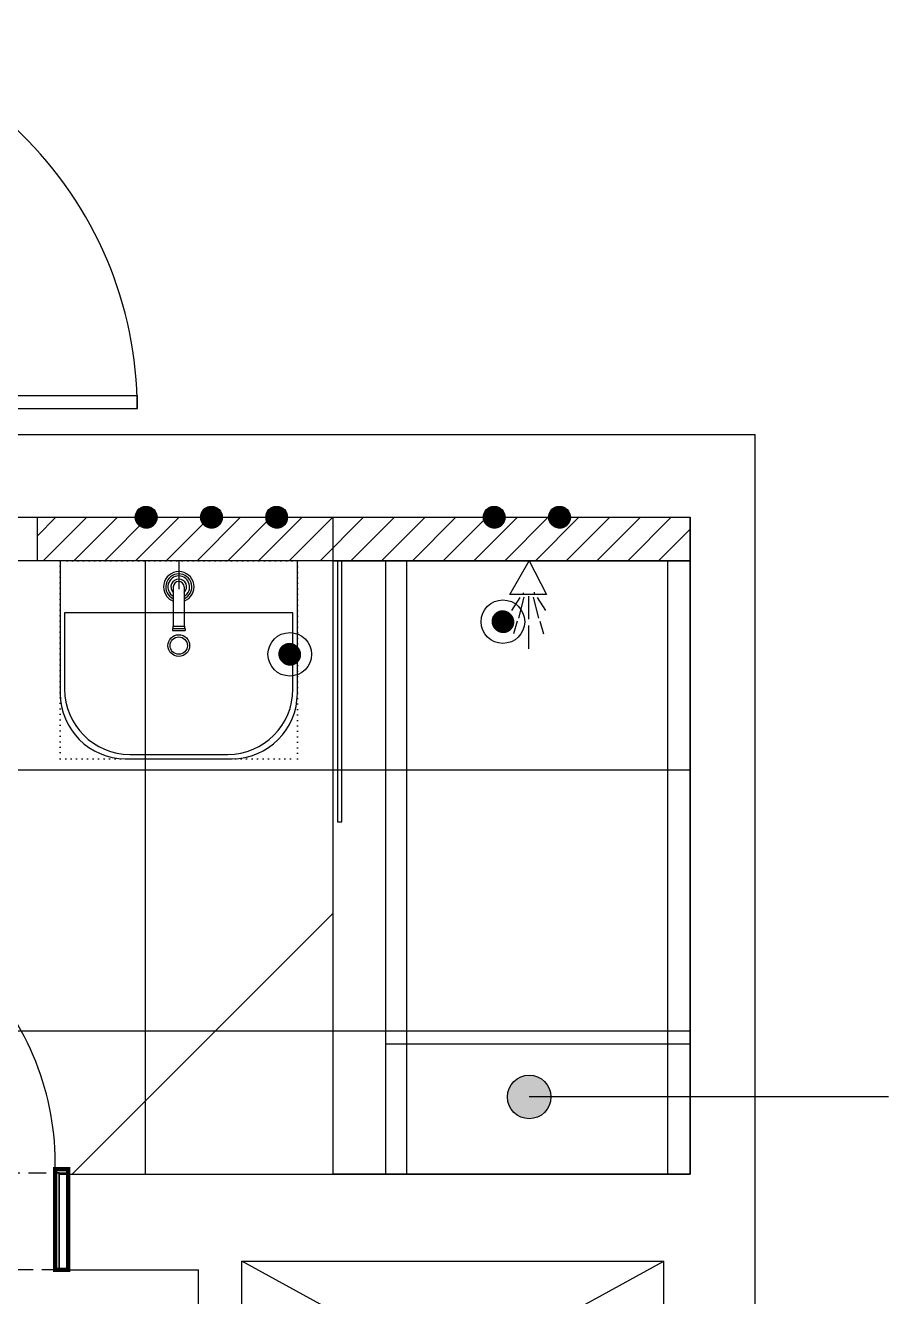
# Model space of a CAD drawing. Header units: inches. Extents: x 4374 to 164780, y 597 to 50243.
# Drawn here: x 17974 to 19958, y 12019 to 14941 of the extents above; entities that cross this region are included whole.
import ezdxf

# ---------------------------------------------------------------- set-up
doc = ezdxf.new("R2010")
doc.units = ezdxf.units.IN
doc.header["$LTSCALE"] = 50
doc.header["$MEASUREMENT"] = 0
doc.linetypes.add('DH-HID2', pattern=[1.2, 0.8, -0.4])
doc.linetypes.add('DOT', pattern=[0.25, 0, -0.25])
for name, color, linetype in [('03-TEXT', 3, 'Continuous'), ('03-WAL NEW', 3, 'Continuous'), ('06-FUR', 6, 'Continuous'), ('3.기호.계단선', 30, 'Continuous'), ('_LIBR', 4, 'Continuous'), ('BATH', 4, 'Continuous'), ('CO-BATH', 6, 'Continuous'), ('CO-DOOR', 8, 'Continuous'), ('도면층2', 2, 'Continuous'), ('도면층4', 4, 'Continuous'), ('도면층5', 5, 'Continuous'), ('도면층8', 8, 'Continuous'), ('욕실설비', 3, 'Continuous')]:
    doc.layers.add(name, color=color, linetype=linetype)

# ---------------------------------------------------------------- blocks, each defined once
blk = doc.blocks.new('GSTERT')
h = blk.add_hatch()
h.set_pattern_fill('ANSI31', color=8)
h.set_pattern_definition([(45, (-5409.0859, -24035.54319), (-0.08838834765, 0.08838834765), [])])
edge = h.paths.add_edge_path()
edge.add_arc((-36948.5, -15873.3), 25, 0, 360)
h = blk.add_hatch()
h.set_pattern_fill('ANSI31', color=8)
h.set_pattern_definition([(45, (-5259.0859, -24035.54319), (-0.08838834765, 0.08838834765), [])])
edge = h.paths.add_edge_path()
edge.add_arc((-36798.5, -15873.3), 25, 0, 360)
h = blk.add_hatch()
h.set_pattern_fill('ANSI31', color=8)
h.set_pattern_definition([(45, (-4759.0859, -24035.54319), (-0.08838834765, 0.08838834765), [])])
edge = h.paths.add_edge_path()
edge.add_arc((-36298.5, -15873.3), 25, 0, 360)
h = blk.add_hatch()
h.set_pattern_fill('ANSI31', color=8)
h.set_pattern_definition([(45, (-4609.0859, -24035.54319), (-0.08838834765, 0.08838834765), [])])
edge = h.paths.add_edge_path()
edge.add_arc((-36148.5, -15873.3), 25, 0, 360)
h = blk.add_hatch()
h.set_pattern_fill('ANSI31', color=8)
h.set_pattern_definition([(45, (-4739.0859, -24275.54319), (-0.08838834765, 0.08838834765), [])])
edge = h.paths.add_edge_path()
edge.add_arc((-36278.5, -16113.3), 25, 0, 360)
h = blk.add_hatch()
h.set_pattern_fill('ANSI31', color=8)
h.set_pattern_definition([(45, (-5229.0859, -24350.54319), (-0.08838834765, 0.08838834765), [])])
edge = h.paths.add_edge_path()
edge.add_arc((-36768.5, -16188.3), 25, 0, 360)
at = {"color": 8, "linetype": 'Continuous'}
for p, q in [((-37123.5, -15872.9), (-37098.9, -15848.3)), ((-37123.5, -15873.1), (-37098.7, -15848.3)), ((-37123.5, -15873.2), (-37098.6, -15848.3)), ((-37123.5, -15873.4), (-37098.4, -15848.3)), ((-37123.5, -15873.6), (-37098.2, -15848.3)), ((-37123.5, -15873.8), (-37098, -15848.3)), ((-37123.5, -15872.7), (-37099.1, -15848.4)), ((-37123.5, -15873.9), (-37097.9, -15848.4)), ((-37123.4, -15871.2), (-37100.6, -15848.4)), ((-37123.4, -15871.4), (-37100.4, -15848.4)), ((-37123.4, -15871.6), (-37100.2, -15848.4)), ((-37123.4, -15871.8), (-37100, -15848.4)), ((-37123.4, -15872), (-37099.8, -15848.4)), ((-37123.4, -15872.2), (-37099.6, -15848.4)), ((-37123.4, -15872.3), (-37099.5, -15848.4)), ((-37123.4, -15872.5), (-37099.3, -15848.4)), ((-37123.4, -15874.1), (-37097.7, -15848.4)), ((-37123.4, -15874.3), (-37097.5, -15848.4)), ((-37123.4, -15874.5), (-37097.3, -15848.4)), ((-37123.4, -15874.6), (-37097.2, -15848.4)), ((-37123.4, -15874.8), (-37097, -15848.4)), ((-37123.4, -15875), (-37096.8, -15848.4)), ((-37123.4, -15875.1), (-37096.7, -15848.4)), ((-37123.4, -15875.3), (-37096.5, -15848.4)), ((-37123.4, -15875.5), (-37096.4, -15848.4)), ((-37123.4, -15875.6), (-37096.2, -15848.4)), ((-37123.4, -15871), (-37100.8, -15848.5)), ((-37123.3, -15870.2), (-37101.6, -15848.5)), ((-37123.3, -15870.4), (-37101.4, -15848.5)), ((-37123.3, -15870.6), (-37101.2, -15848.5)), ((-37123.3, -15870.8), (-37101, -15848.5)), ((-37123.3, -15875.8), (-37096, -15848.5)), ((-37123.3, -15875.9), (-37095.9, -15848.5)), ((-37123.3, -15876.1), (-37095.7, -15848.5)), ((-37123.3, -15876.3), (-37095.5, -15848.5)), ((-37123.3, -15876.4), (-37095.4, -15848.5)), ((-37123.3, -15876.6), (-37095.2, -15848.6)), ((-37123.2, -15869.6), (-37102.2, -15848.6)), ((-37123.2, -15869.8), (-37102, -15848.6)), ((-37123.2, -15870), (-37101.8, -15848.6)), ((-37123.2, -15876.7), (-37095.1, -15848.6)), ((-37123.2, -15876.9), (-37094.9, -15848.6)), ((-37123.2, -15877), (-37094.8, -15848.6)), ((-37123.2, -15877.2), (-37094.6, -15848.6)), ((-37123.1, -15869), (-37102.8, -15848.7)), ((-37123.1, -15869.2), (-37102.6, -15848.7)), ((-37123.1, -15869.4), (-37102.4, -15848.7)), ((-37123.1, -15877.3), (-37094.5, -15848.7)), ((-37123.1, -15877.5), (-37094.3, -15848.7)), ((-37123.1, -15877.6), (-37094.2, -15848.7)), ((-37123.1, -15877.8), (-37094, -15848.7)), ((-37123, -15868.5), (-37103.3, -15848.8)), ((-37123, -15868.8), (-37103.1, -15848.8)), ((-37123, -15877.9), (-37093.9, -15848.8)), ((-37123, -15878.1), (-37093.7, -15848.8)), ((-37123, -15878.2), (-37093.6, -15848.8)), ((-37123, -15868.3), (-37103.5, -15848.9)), ((-37122.9, -15868.1), (-37103.7, -15848.9)), ((-37122.9, -15878.4), (-37093.4, -15848.9)), ((-37122.9, -15878.5), (-37093.3, -15848.9)), ((-37122.9, -15878.7), (-37093.1, -15848.9)), ((-37122.9, -15867.9), (-37103.9, -15849)), ((-37122.9, -15878.8), (-37093, -15849)), ((-37122.8, -15867.6), (-37104.2, -15849)), ((-37122.8, -15879), (-37092.8, -15849)), ((-37122.8, -15879.1), (-37092.7, -15849)), ((-37122.8, -15879.3), (-37092.6, -15849.1)), ((-37122.7, -15867.2), (-37104.6, -15849.1)), ((-37122.7, -15867.4), (-37104.4, -15849.1)), ((-37122.7, -15879.4), (-37092.4, -15849.1)), ((-37122.7, -15879.5), (-37092.3, -15849.1)), ((-37122.6, -15866.7), (-37105.1, -15849.2)), ((-37122.6, -15866.9), (-37104.9, -15849.2)), ((-37122.6, -15879.7), (-37092.1, -15849.2)), ((-37122.6, -15879.8), (-37092, -15849.2)), ((-37122.6, -15880), (-37091.8, -15849.2)), ((-37122.5, -15866.4), (-37105.4, -15849.3)), ((-37122.5, -15880.1), (-37091.7, -15849.3)), ((-37122.5, -15880.2), (-37091.6, -15849.3)), ((-37122.5, -15880.4), (-37091.4, -15849.4)), ((-37122.4, -15866.2), (-37105.6, -15849.4)), ((-37122.4, -15880.5), (-37091.3, -15849.4)), ((-37122.4, -15880.6), (-37091.2, -15849.4)), ((-37122.3, -15865.9), (-37105.9, -15849.5)), ((-37122.3, -15880.8), (-37091, -15849.5)), ((-37122.3, -15880.9), (-37090.9, -15849.5)), ((-37122.3, -15865.7), (-37106.1, -15849.6)), ((-37122.2, -15865.4), (-37106.4, -15849.6)), ((-37122.2, -15881), (-37090.8, -15849.6)), ((-37122.2, -15881.2), (-37090.6, -15849.6)), ((-37122.2, -15881.3), (-37090.5, -15849.6)), ((-37122.1, -15865.1), (-37106.7, -15849.7)), ((-37122.1, -15881.4), (-37090.4, -15849.7)), ((-37122.1, -15881.6), (-37090.2, -15849.7)), ((-37122, -15864.9), (-37106.9, -15849.8)), ((-37122, -15881.7), (-37090.1, -15849.8)), ((-37122, -15881.8), (-37090, -15849.8)), ((-37121.9, -15864.6), (-37107.2, -15849.9)), ((-37121.9, -15882), (-37089.8, -15849.9)), ((-37121.9, -15882.1), (-37089.7, -15849.9)), ((-37121.8, -15864.3), (-37107.5, -15850)), ((-37121.8, -15882.2), (-37089.6, -15850)), ((-37121.8, -15882.4), (-37089.5, -15850)), ((-37121.7, -15882.5), (-37089.3, -15850.1)), ((-37121.7, -15882.6), (-37089.2, -15850.1)), ((-37121.7, -15864), (-37107.8, -15850.2)), ((-37121.6, -15882.7), (-37089.1, -15850.2)), ((-37121.6, -15882.9), (-37089, -15850.2)), ((-37121.5, -15863.7), (-37108.1, -15850.3)), ((-37121.5, -15883), (-37088.8, -15850.3)), ((-37121.5, -15883.1), (-37088.7, -15850.3)), ((-37121.4, -15863.4), (-37108.4, -15850.4)), ((-37121.4, -15883.2), (-37088.6, -15850.4)), ((-37121.4, -15883.4), (-37088.5, -15850.4)), ((-37121.3, -15863.1), (-37108.7, -15850.5)), ((-37121.3, -15883.5), (-37088.3, -15850.5)), ((-37121.3, -15883.6), (-37088.2, -15850.5)), ((-37121.2, -15883.7), (-37088.1, -15850.6)), ((-37121.2, -15883.8), (-37088, -15850.7)), ((-37121.1, -15862.8), (-37109, -15850.7)), ((-37121.1, -15884), (-37087.8, -15850.7)), ((-37121, -15884.1), (-37087.7, -15850.8)), ((-37121, -15884.2), (-37087.6, -15850.8)), ((-37121, -15862.4), (-37109.4, -15850.9)), ((-37120.9, -15884.3), (-37087.5, -15850.9)), ((-37120.9, -15884.4), (-37087.4, -15850.9)), ((-37120.8, -15862.1), (-37109.7, -15851)), ((-37120.8, -15884.6), (-37087.3, -15851)), ((-37120.7, -15884.7), (-37087.1, -15851.1)), ((-37120.7, -15884.8), (-37087, -15851.1)), ((-37120.6, -15861.7), (-37110.1, -15851.2)), ((-37120.6, -15884.9), (-37086.9, -15851.2)), ((-37120.6, -15885), (-37086.8, -15851.2)), ((-37120.5, -15885.1), (-37086.7, -15851.3)), ((-37120.4, -15861.3), (-37110.5, -15851.4)), ((-37120.4, -15885.3), (-37086.6, -15851.4)), ((-37120.4, -15885.4), (-37086.4, -15851.4)), ((-37120.3, -15885.5), (-37086.3, -15851.5)), ((-37120.3, -15885.6), (-37086.2, -15851.6)), ((-37120.2, -15860.9), (-37110.9, -15851.6)), ((-37120.2, -15885.7), (-37086.1, -15851.6)), ((-37120.1, -15885.8), (-37086, -15851.7)), ((-37120.1, -15885.9), (-37085.9, -15851.7)), ((-37120, -15886), (-37085.8, -15851.8)), ((-37119.9, -15860.5), (-37111.3, -15851.9)), ((-37119.9, -15886.2), (-37085.7, -15851.9)), ((-37119.9, -15886.3), (-37085.5, -15851.9)), ((-37119.8, -15886.4), (-37085.4, -15852)), ((-37119.7, -15886.5), (-37085.3, -15852.1)), ((-37119.7, -15886.6), (-37085.2, -15852.1)), ((-37119.6, -15860), (-37111.8, -15852.2)), ((-37119.6, -15886.7), (-37085.1, -15852.2)), ((-37119.5, -15886.8), (-37085, -15852.3)), ((-37119.5, -15886.9), (-37084.9, -15852.4)), ((-37119.4, -15887), (-37084.8, -15852.4)), ((-37119.3, -15859.5), (-37112.3, -15852.5)), ((-37119.3, -15887.1), (-37084.7, -15852.5)), ((-37119.2, -15887.2), (-37084.6, -15852.6)), ((-37119.2, -15887.3), (-37084.5, -15852.6)), ((-37119.1, -15887.4), (-37084.4, -15852.7)), ((-37119, -15887.6), (-37084.3, -15852.8)), ((-37119, -15887.7), (-37084.1, -15852.8)), ((-37118.9, -15859), (-37112.8, -15852.9)), ((-37118.9, -15887.8), (-37084, -15852.9)), ((-37118.8, -15887.9), (-37083.9, -15853)), ((-37118.7, -15888), (-37083.8, -15853.1)), ((-37118.7, -15888.1), (-37083.7, -15853.1)), ((-37118.6, -15888.2), (-37083.6, -15853.2)), ((-37118.5, -15858.3), (-37113.5, -15853.3)), ((-37118.5, -15888.3), (-37083.5, -15853.3)), ((-37118.4, -15888.4), (-37083.4, -15853.4)), ((-37118.4, -15888.5), (-37083.3, -15853.4)), ((-37118.3, -15888.6), (-37083.2, -15853.5)), ((-37118.2, -15888.7), (-37083.1, -15853.6)), ((-37118.1, -15888.8), (-37083, -15853.7)), ((-37118.1, -15888.9), (-37082.9, -15853.8)), ((-37118, -15889), (-37082.8, -15853.8)), ((-37117.9, -15889.1), (-37082.7, -15853.9)), ((-37117.8, -15857.5), (-37114.3, -15854)), ((-37117.8, -15889.2), (-37082.6, -15854)), ((-37117.7, -15889.3), (-37082.5, -15854.1)), ((-37117.7, -15889.4), (-37082.4, -15854.1)), ((-37117.6, -15889.5), (-37082.3, -15854.2)), ((-37117.5, -15889.6), (-37082.3, -15854.3)), ((-37117.4, -15889.6), (-37082.2, -15854.4)), ((-37117.3, -15889.7), (-37082.1, -15854.5)), ((-37117.2, -15889.8), (-37082, -15854.6)), ((-37117.2, -15889.9), (-37081.9, -15854.6)), ((-37117.1, -15890), (-37081.8, -15854.7)), ((-37117, -15890.1), (-37081.7, -15854.8)), ((-37116.9, -15890.2), (-37081.6, -15854.9)), ((-37116.8, -15890.3), (-37081.5, -15855)), ((-37116.7, -15890.4), (-37081.4, -15855.1)), ((-37116.7, -15890.5), (-37081.3, -15855.1)), ((-37116.6, -15890.6), (-37081.2, -15855.2)), ((-37116.5, -15890.7), (-37081.1, -15855.3)), ((-37116.4, -15855.9), (-37115.9, -15855.4)), ((-37116.4, -15890.8), (-37081, -15855.4)), ((-37116.3, -15890.8), (-37081, -15855.5)), ((-37116.2, -15890.9), (-37080.9, -15855.6)), ((-37116.1, -15891), (-37080.8, -15855.7)), ((-37116, -15891.1), (-37080.7, -15855.8)), ((-37116, -15891.2), (-37080.6, -15855.8)), ((-37115.9, -15891.3), (-37080.5, -15855.9)), ((-37115.8, -15891.4), (-37080.4, -15856)), ((-37115.7, -15891.5), (-37080.3, -15856.1)), ((-37115.6, -15891.5), (-37080.3, -15856.2)), ((-37115.5, -15891.6), (-37080.2, -15856.3)), ((-37115.4, -15891.7), (-37080.1, -15856.4)), ((-37115.3, -15891.8), (-37080, -15856.5)), ((-37115.2, -15891.9), (-37079.9, -15856.6)), ((-37115.1, -15892), (-37079.8, -15856.7)), ((-37115, -15892.1), (-37079.8, -15856.8)), ((-37115, -15892.1), (-37079.7, -15856.9)), ((-37114.9, -15892.2), (-37079.6, -15856.9)), ((-37114.8, -15892.3), (-37079.5, -15857)), ((-37114.7, -15892.4), (-37079.4, -15857.1)), ((-37114.6, -15892.5), (-37079.3, -15857.2)), ((-37114.5, -15892.5), (-37079.3, -15857.3)), ((-37114.4, -15892.6), (-37079.2, -15857.4)), ((-37114.3, -15892.7), (-37079.1, -15857.5)), ((-37114.2, -15892.8), (-37079, -15857.6)), ((-37114.1, -15892.9), (-37078.9, -15857.7)), ((-37114, -15892.9), (-37078.9, -15857.8)), ((-37113.9, -15893), (-37078.8, -15857.9)), ((-37113.8, -15893.1), (-37078.7, -15858)), ((-37113.7, -15893.2), (-37078.6, -15858.1)), ((-37113.6, -15893.2), (-37078.6, -15858.2)), ((-37113.5, -15893.3), (-37078.5, -15858.3)), ((-37113.4, -15893.4), (-37078.4, -15858.4)), ((-37113.3, -15893.5), (-37078.3, -15858.5)), ((-37113.2, -15893.6), (-37078.3, -15858.6)), ((-37113.1, -15893.6), (-37078.2, -15858.7)), ((-37113, -15893.7), (-37078.1, -15858.8)), ((-37112.9, -15893.8), (-37078, -15858.9)), ((-37112.8, -15893.8), (-37078, -15859)), ((-37112.7, -15893.9), (-37077.9, -15859.1)), ((-37112.6, -15894), (-37077.8, -15859.2)), ((-37112.5, -15894.1), (-37077.7, -15859.3)), ((-37112.4, -15894.1), (-37077.7, -15859.5)), ((-37112.2, -15894.2), (-37077.6, -15859.6)), ((-37112.1, -15894.3), (-37077.5, -15859.7)), ((-37112, -15894.3), (-37077.5, -15859.8)), ((-37111.9, -15894.4), (-37077.4, -15859.9)), ((-37111.8, -15894.5), (-37077.3, -15860)), ((-37111.7, -15894.5), (-37077.3, -15860.1)), ((-37111.6, -15894.6), (-37077.2, -15860.2)), ((-37111.5, -15894.7), (-37077.1, -15860.3)), ((-37111.4, -15894.7), (-37077.1, -15860.4)), ((-37111.3, -15894.8), (-37077, -15860.5)), ((-37111.2, -15894.9), (-37076.9, -15860.6)), ((-37111, -15894.9), (-37076.9, -15860.8)), ((-37110.9, -15895), (-37076.8, -15860.9)), ((-37110.8, -15895.1), (-37076.7, -15861)), ((-37110.7, -15895.1), (-37076.7, -15861.1)), ((-37110.6, -15895.2), (-37076.6, -15861.2)), ((-37110.5, -15895.3), (-37076.5, -15861.3)), ((-37110.4, -15895.3), (-37076.5, -15861.4)), ((-37110.3, -15895.4), (-37076.4, -15861.6)), ((-37110.1, -15895.5), (-37076.4, -15861.7)), ((-37110, -15895.5), (-37076.3, -15861.8)), ((-37109.9, -15895.6), (-37076.2, -15861.9)), ((-37109.8, -15895.6), (-37076.2, -15862)), ((-37109.7, -15895.7), (-37076.1, -15862.1)), ((-37109.6, -15895.8), (-37076.1, -15862.3)), ((-37109.4, -15895.8), (-37076, -15862.4)), ((-37109.3, -15895.9), (-37075.9, -15862.5)), ((-37109.2, -15895.9), (-37075.9, -15862.6)), ((-37109.1, -15896), (-37075.8, -15862.7)), ((-37109, -15896), (-37075.8, -15862.9)), ((-37108.8, -15896.1), (-37075.7, -15863)), ((-37108.7, -15896.1), (-37075.7, -15863.1)), ((-37108.6, -15896.2), (-37075.6, -15863.2)), ((-37108.5, -15896.3), (-37075.6, -15863.3)), ((-37108.3, -15896.3), (-37075.5, -15863.5)), ((-37108.2, -15896.4), (-37075.4, -15863.6)), ((-37108.1, -15896.4), (-37075.4, -15863.7)), ((-37108, -15896.5), (-37075.3, -15863.8)), ((-37107.8, -15896.5), (-37075.3, -15864)), ((-37107.7, -15896.6), (-37075.2, -15864.1)), ((-36973.5, -15872.9), (-36948.9, -15848.3)), ((-36973.5, -15873.1), (-36948.7, -15848.3)), ((-36973.5, -15873.2), (-36948.6, -15848.3)), ((-36973.5, -15873.4), (-36948.4, -15848.3)), ((-36973.5, -15873.6), (-36948.2, -15848.3)), ((-36973.5, -15873.8), (-36948, -15848.3)), ((-36973.5, -15872.7), (-36949.1, -15848.4)), ((-36973.5, -15873.9), (-36947.9, -15848.4)), ((-36973.4, -15871.2), (-36950.6, -15848.4)), ((-36973.4, -15871.4), (-36950.4, -15848.4)), ((-36973.4, -15871.6), (-36950.2, -15848.4)), ((-36973.4, -15871.8), (-36950, -15848.4)), ((-36973.4, -15872), (-36949.8, -15848.4)), ((-36973.4, -15872.2), (-36949.6, -15848.4)), ((-36973.4, -15872.3), (-36949.5, -15848.4)), ((-36973.4, -15872.5), (-36949.3, -15848.4)), ((-36973.4, -15874.1), (-36947.7, -15848.4)), ((-36973.4, -15874.3), (-36947.5, -15848.4)), ((-36973.4, -15874.5), (-36947.3, -15848.4)), ((-36973.4, -15874.6), (-36947.2, -15848.4)), ((-36973.4, -15874.8), (-36947, -15848.4)), ((-36973.4, -15875), (-36946.8, -15848.4)), ((-36973.4, -15875.1), (-36946.7, -15848.4)), ((-36973.4, -15875.3), (-36946.5, -15848.4)), ((-36973.4, -15875.5), (-36946.4, -15848.4)), ((-36973.4, -15875.6), (-36946.2, -15848.4)), ((-36973.4, -15871), (-36950.8, -15848.5)), ((-36973.3, -15870.2), (-36951.6, -15848.5)), ((-36973.3, -15870.4), (-36951.4, -15848.5)), ((-36973.3, -15870.6), (-36951.2, -15848.5)), ((-36973.3, -15870.8), (-36951, -15848.5)), ((-36973.3, -15875.8), (-36946, -15848.5)), ((-36973.3, -15875.9), (-36945.9, -15848.5)), ((-36973.3, -15876.1), (-36945.7, -15848.5)), ((-36973.3, -15876.3), (-36945.5, -15848.5)), ((-36973.3, -15876.4), (-36945.4, -15848.5)), ((-36973.3, -15876.6), (-36945.2, -15848.6)), ((-36973.2, -15869.6), (-36952.2, -15848.6)), ((-36973.2, -15869.8), (-36952, -15848.6)), ((-36973.2, -15870), (-36951.8, -15848.6)), ((-36973.2, -15876.7), (-36945.1, -15848.6)), ((-36973.2, -15876.9), (-36944.9, -15848.6)), ((-36973.2, -15877), (-36944.8, -15848.6)), ((-36973.2, -15877.2), (-36944.6, -15848.6)), ((-36973.1, -15869), (-36952.8, -15848.7)), ((-36973.1, -15869.2), (-36952.6, -15848.7)), ((-36973.1, -15869.4), (-36952.4, -15848.7)), ((-36973.1, -15877.3), (-36944.5, -15848.7)), ((-36973.1, -15877.5), (-36944.3, -15848.7)), ((-36973.1, -15877.6), (-36944.2, -15848.7)), ((-36973.1, -15877.8), (-36944, -15848.7)), ((-36973, -15868.5), (-36953.3, -15848.8)), ((-36973, -15868.8), (-36953.1, -15848.8)), ((-36973, -15877.9), (-36943.9, -15848.8)), ((-36973, -15878.1), (-36943.7, -15848.8)), ((-36973, -15878.2), (-36943.6, -15848.8)), ((-36973, -15868.3), (-36953.5, -15848.9)), ((-36972.9, -15868.1), (-36953.7, -15848.9)), ((-36972.9, -15878.4), (-36943.4, -15848.9)), ((-36972.9, -15878.5), (-36943.3, -15848.9)), ((-36972.9, -15878.7), (-36943.1, -15848.9)), ((-36972.9, -15867.9), (-36953.9, -15849)), ((-36972.9, -15878.8), (-36943, -15849)), ((-36972.8, -15867.6), (-36954.2, -15849)), ((-36972.8, -15879), (-36942.8, -15849)), ((-36972.8, -15879.1), (-36942.7, -15849)), ((-36972.8, -15879.3), (-36942.6, -15849.1)), ((-36972.7, -15867.2), (-36954.6, -15849.1)), ((-36972.7, -15867.4), (-36954.4, -15849.1)), ((-36972.7, -15879.4), (-36942.4, -15849.1)), ((-36972.7, -15879.5), (-36942.3, -15849.1)), ((-36972.6, -15866.7), (-36955.1, -15849.2)), ((-36972.6, -15866.9), (-36954.9, -15849.2)), ((-36972.6, -15879.7), (-36942.1, -15849.2)), ((-36972.6, -15879.8), (-36942, -15849.2)), ((-36972.6, -15880), (-36941.8, -15849.2)), ((-36972.5, -15866.4), (-36955.4, -15849.3)), ((-36972.5, -15880.1), (-36941.7, -15849.3)), ((-36972.5, -15880.2), (-36941.6, -15849.3)), ((-36972.5, -15880.4), (-36941.4, -15849.4)), ((-36972.4, -15866.2), (-36955.6, -15849.4)), ((-36972.4, -15880.5), (-36941.3, -15849.4)), ((-36972.4, -15880.6), (-36941.2, -15849.4)), ((-36972.3, -15865.9), (-36955.9, -15849.5)), ((-36972.3, -15880.8), (-36941, -15849.5)), ((-36972.3, -15880.9), (-36940.9, -15849.5)), ((-36972.3, -15865.7), (-36956.1, -15849.6)), ((-36972.2, -15865.4), (-36956.4, -15849.6)), ((-36972.2, -15881), (-36940.8, -15849.6)), ((-36972.2, -15881.2), (-36940.6, -15849.6)), ((-36972.2, -15881.3), (-36940.5, -15849.6)), ((-36972.1, -15865.1), (-36956.7, -15849.7)), ((-36972.1, -15881.4), (-36940.4, -15849.7)), ((-36972.1, -15881.6), (-36940.2, -15849.7)), ((-36972, -15864.9), (-36956.9, -15849.8)), ((-36972, -15881.7), (-36940.1, -15849.8)), ((-36972, -15881.8), (-36940, -15849.8)), ((-36971.9, -15864.6), (-36957.2, -15849.9)), ((-36971.9, -15882), (-36939.8, -15849.9)), ((-36971.9, -15882.1), (-36939.7, -15849.9)), ((-36971.8, -15864.3), (-36957.5, -15850)), ((-36971.8, -15882.2), (-36939.6, -15850)), ((-36971.8, -15882.4), (-36939.5, -15850)), ((-36971.7, -15882.5), (-36939.3, -15850.1)), ((-36971.7, -15882.6), (-36939.2, -15850.1)), ((-36971.7, -15864), (-36957.8, -15850.2)), ((-36971.6, -15882.7), (-36939.1, -15850.2)), ((-36971.6, -15882.9), (-36939, -15850.2)), ((-36971.5, -15863.7), (-36958.1, -15850.3)), ((-36971.5, -15883), (-36938.8, -15850.3)), ((-36971.5, -15883.1), (-36938.7, -15850.3)), ((-36971.4, -15863.4), (-36958.4, -15850.4)), ((-36971.4, -15883.2), (-36938.6, -15850.4)), ((-36971.4, -15883.4), (-36938.5, -15850.4)), ((-36971.3, -15863.1), (-36958.7, -15850.5)), ((-36971.3, -15883.5), (-36938.3, -15850.5)), ((-36971.3, -15883.6), (-36938.2, -15850.5)), ((-36971.2, -15883.7), (-36938.1, -15850.6)), ((-36971.2, -15883.8), (-36938, -15850.7)), ((-36971.1, -15862.8), (-36959, -15850.7)), ((-36971.1, -15884), (-36937.8, -15850.7)), ((-36971, -15884.1), (-36937.7, -15850.8)), ((-36971, -15884.2), (-36937.6, -15850.8)), ((-36971, -15862.4), (-36959.4, -15850.9)), ((-36970.9, -15884.3), (-36937.5, -15850.9)), ((-36970.9, -15884.4), (-36937.4, -15850.9)), ((-36970.8, -15862.1), (-36959.7, -15851)), ((-36970.8, -15884.6), (-36937.3, -15851)), ((-36970.7, -15884.7), (-36937.1, -15851.1)), ((-36970.7, -15884.8), (-36937, -15851.1)), ((-36970.6, -15861.7), (-36960.1, -15851.2)), ((-36970.6, -15884.9), (-36936.9, -15851.2)), ((-36970.6, -15885), (-36936.8, -15851.2)), ((-36970.5, -15885.1), (-36936.7, -15851.3)), ((-36970.4, -15861.3), (-36960.5, -15851.4)), ((-36970.4, -15885.3), (-36936.6, -15851.4)), ((-36970.4, -15885.4), (-36936.4, -15851.4)), ((-36970.3, -15885.5), (-36936.3, -15851.5)), ((-36970.3, -15885.6), (-36936.2, -15851.6)), ((-36970.2, -15860.9), (-36960.9, -15851.6)), ((-36970.2, -15885.7), (-36936.1, -15851.6)), ((-36970.1, -15885.8), (-36936, -15851.7)), ((-36970.1, -15885.9), (-36935.9, -15851.7)), ((-36970, -15886), (-36935.8, -15851.8)), ((-36969.9, -15860.5), (-36961.3, -15851.9)), ((-36969.9, -15886.2), (-36935.7, -15851.9)), ((-36969.9, -15886.3), (-36935.5, -15851.9)), ((-36969.8, -15886.4), (-36935.4, -15852)), ((-36969.7, -15886.5), (-36935.3, -15852.1)), ((-36969.7, -15886.6), (-36935.2, -15852.1)), ((-36969.6, -15860), (-36961.8, -15852.2)), ((-36969.6, -15886.7), (-36935.1, -15852.2)), ((-36969.5, -15886.8), (-36935, -15852.3)), ((-36969.5, -15886.9), (-36934.9, -15852.4)), ((-36969.4, -15887), (-36934.8, -15852.4)), ((-36969.3, -15859.5), (-36962.3, -15852.5)), ((-36969.3, -15887.1), (-36934.7, -15852.5)), ((-36969.2, -15887.2), (-36934.6, -15852.6)), ((-36969.2, -15887.3), (-36934.5, -15852.6)), ((-36969.1, -15887.4), (-36934.4, -15852.7)), ((-36969, -15887.6), (-36934.3, -15852.8)), ((-36969, -15887.7), (-36934.1, -15852.8)), ((-36968.9, -15859), (-36962.8, -15852.9)), ((-36968.9, -15887.8), (-36934, -15852.9)), ((-36968.8, -15887.9), (-36933.9, -15853)), ((-36968.7, -15888), (-36933.8, -15853.1)), ((-36968.7, -15888.1), (-36933.7, -15853.1)), ((-36968.6, -15888.2), (-36933.6, -15853.2)), ((-36968.5, -15858.3), (-36963.5, -15853.3)), ((-36968.5, -15888.3), (-36933.5, -15853.3)), ((-36968.4, -15888.4), (-36933.4, -15853.4)), ((-36968.4, -15888.5), (-36933.3, -15853.4)), ((-36968.3, -15888.6), (-36933.2, -15853.5)), ((-36968.2, -15888.7), (-36933.1, -15853.6)), ((-36968.1, -15888.8), (-36933, -15853.7)), ((-36968.1, -15888.9), (-36932.9, -15853.8)), ((-36968, -15889), (-36932.8, -15853.8)), ((-36967.9, -15889.1), (-36932.7, -15853.9)), ((-36967.8, -15857.5), (-36964.3, -15854)), ((-36967.8, -15889.2), (-36932.6, -15854)), ((-36967.7, -15889.3), (-36932.5, -15854.1)), ((-36967.7, -15889.4), (-36932.4, -15854.1)), ((-36967.6, -15889.5), (-36932.3, -15854.2)), ((-36967.5, -15889.6), (-36932.3, -15854.3)), ((-36967.4, -15889.6), (-36932.2, -15854.4)), ((-36967.3, -15889.7), (-36932.1, -15854.5)), ((-36967.2, -15889.8), (-36932, -15854.6)), ((-36967.2, -15889.9), (-36931.9, -15854.6)), ((-36967.1, -15890), (-36931.8, -15854.7)), ((-36967, -15890.1), (-36931.7, -15854.8)), ((-36966.9, -15890.2), (-36931.6, -15854.9)), ((-36966.8, -15890.3), (-36931.5, -15855)), ((-36966.7, -15890.4), (-36931.4, -15855.1)), ((-36966.7, -15890.5), (-36931.3, -15855.1)), ((-36966.6, -15890.6), (-36931.2, -15855.2)), ((-36966.5, -15890.7), (-36931.1, -15855.3)), ((-36966.4, -15855.9), (-36965.9, -15855.4)), ((-36966.4, -15890.8), (-36931, -15855.4)), ((-36966.3, -15890.8), (-36931, -15855.5)), ((-36966.2, -15890.9), (-36930.9, -15855.6)), ((-36966.1, -15891), (-36930.8, -15855.7)), ((-36966, -15891.1), (-36930.7, -15855.8)), ((-36966, -15891.2), (-36930.6, -15855.8)), ((-36965.9, -15891.3), (-36930.5, -15855.9)), ((-36965.8, -15891.4), (-36930.4, -15856)), ((-36965.7, -15891.5), (-36930.3, -15856.1)), ((-36965.6, -15891.5), (-36930.3, -15856.2)), ((-36965.5, -15891.6), (-36930.2, -15856.3)), ((-36965.4, -15891.7), (-36930.1, -15856.4)), ((-36965.3, -15891.8), (-36930, -15856.5)), ((-36965.2, -15891.9), (-36929.9, -15856.6)), ((-36965.1, -15892), (-36929.8, -15856.7)), ((-36965, -15892.1), (-36929.8, -15856.8)), ((-36965, -15892.1), (-36929.7, -15856.9)), ((-36964.9, -15892.2), (-36929.6, -15856.9)), ((-36964.8, -15892.3), (-36929.5, -15857)), ((-36964.7, -15892.4), (-36929.4, -15857.1)), ((-36964.6, -15892.5), (-36929.3, -15857.2)), ((-36964.5, -15892.5), (-36929.3, -15857.3)), ((-36964.4, -15892.6), (-36929.2, -15857.4)), ((-36964.3, -15892.7), (-36929.1, -15857.5)), ((-36964.2, -15892.8), (-36929, -15857.6)), ((-36964.1, -15892.9), (-36928.9, -15857.7)), ((-36964, -15892.9), (-36928.9, -15857.8)), ((-36963.9, -15893), (-36928.8, -15857.9)), ((-36963.8, -15893.1), (-36928.7, -15858)), ((-36963.7, -15893.2), (-36928.6, -15858.1)), ((-36963.6, -15893.2), (-36928.6, -15858.2)), ((-36963.5, -15893.3), (-36928.5, -15858.3)), ((-36963.4, -15893.4), (-36928.4, -15858.4)), ((-36963.3, -15893.5), (-36928.3, -15858.5)), ((-36963.2, -15893.6), (-36928.3, -15858.6)), ((-36963.1, -15893.6), (-36928.2, -15858.7)), ((-36963, -15893.7), (-36928.1, -15858.8)), ((-36962.9, -15893.8), (-36928, -15858.9)), ((-36962.8, -15893.8), (-36928, -15859)), ((-36962.7, -15893.9), (-36927.9, -15859.1)), ((-36962.6, -15894), (-36927.8, -15859.2)), ((-36962.5, -15894.1), (-36927.7, -15859.3)), ((-36962.4, -15894.1), (-36927.7, -15859.5)), ((-36962.2, -15894.2), (-36927.6, -15859.6)), ((-36962.1, -15894.3), (-36927.5, -15859.7)), ((-36962, -15894.3), (-36927.5, -15859.8)), ((-36961.9, -15894.4), (-36927.4, -15859.9)), ((-36961.8, -15894.5), (-36927.3, -15860)), ((-36961.7, -15894.5), (-36927.3, -15860.1)), ((-36961.6, -15894.6), (-36927.2, -15860.2)), ((-36961.5, -15894.7), (-36927.1, -15860.3)), ((-36961.4, -15894.7), (-36927.1, -15860.4)), ((-36961.3, -15894.8), (-36927, -15860.5)), ((-36961.2, -15894.9), (-36926.9, -15860.6)), ((-36961, -15894.9), (-36926.9, -15860.8)), ((-36960.9, -15895), (-36926.8, -15860.9)), ((-36960.8, -15895.1), (-36926.7, -15861)), ((-36960.7, -15895.1), (-36926.7, -15861.1)), ((-36960.6, -15895.2), (-36926.6, -15861.2)), ((-36960.5, -15895.3), (-36926.5, -15861.3)), ((-36960.4, -15895.3), (-36926.5, -15861.4)), ((-36960.3, -15895.4), (-36926.4, -15861.6)), ((-36960.1, -15895.5), (-36926.4, -15861.7)), ((-36960, -15895.5), (-36926.3, -15861.8)), ((-36959.9, -15895.6), (-36926.2, -15861.9)), ((-36959.8, -15895.6), (-36926.2, -15862)), ((-36959.7, -15895.7), (-36926.1, -15862.1)), ((-36959.6, -15895.8), (-36926.1, -15862.3)), ((-36959.4, -15895.8), (-36926, -15862.4)), ((-36959.3, -15895.9), (-36925.9, -15862.5)), ((-36959.2, -15895.9), (-36925.9, -15862.6)), ((-36959.1, -15896), (-36925.8, -15862.7)), ((-36959, -15896), (-36925.8, -15862.9)), ((-36958.8, -15896.1), (-36925.7, -15863)), ((-36958.7, -15896.1), (-36925.7, -15863.1)), ((-36958.6, -15896.2), (-36925.6, -15863.2)), ((-36958.5, -15896.3), (-36925.6, -15863.3)), ((-36958.3, -15896.3), (-36925.5, -15863.5)), ((-36958.2, -15896.4), (-36925.4, -15863.6)), ((-36958.1, -15896.4), (-36925.4, -15863.7)), ((-36958, -15896.5), (-36925.3, -15863.8)), ((-36957.8, -15896.5), (-36925.3, -15864)), ((-36957.7, -15896.6), (-36925.2, -15864.1)), ((-37107.6, -15896.6), (-37075.2, -15864.2)), ((-37107.5, -15896.7), (-37075.1, -15864.3)), ((-37107.3, -15896.7), (-37075.1, -15864.5)), ((-37107.2, -15896.8), (-37075, -15864.6)), ((-37107.1, -15896.8), (-37075, -15864.7)), ((-37106.9, -15896.9), (-37074.9, -15864.9)), ((-37106.8, -15896.9), (-37074.9, -15865)), ((-37106.7, -15897), (-37074.9, -15865.1)), ((-37106.6, -15897), (-37074.8, -15865.3)), ((-37106.4, -15897), (-37074.8, -15865.4)), ((-37106.3, -15897.1), (-37074.7, -15865.5)), ((-37106.2, -15897.1), (-37074.7, -15865.6)), ((-37106, -15897.2), (-37074.6, -15865.8)), ((-37105.9, -15897.2), (-37074.6, -15865.9)), ((-37105.8, -15897.3), (-37074.5, -15866.1)), ((-37105.6, -15897.3), (-37074.5, -15866.2)), ((-37105.5, -15897.3), (-37074.5, -15866.3)), ((-37105.3, -15897.4), (-37074.4, -15866.5)), ((-37105.2, -15897.4), (-37074.4, -15866.6)), ((-37105.1, -15897.5), (-37074.4, -15866.7)), ((-37104.9, -15897.5), (-37074.3, -15866.9)), ((-37104.8, -15897.5), (-37074.3, -15867)), ((-37104.6, -15897.6), (-37074.2, -15867.2)), ((-37104.5, -15897.6), (-37074.2, -15867.3)), ((-37104.4, -15897.6), (-37074.2, -15867.4)), ((-37104.2, -15897.7), (-37074.1, -15867.6)), ((-37104.1, -15897.7), (-37074.1, -15867.7)), ((-37103.9, -15897.7), (-37074.1, -15867.9)), ((-37103.8, -15897.8), (-37074, -15868)), ((-37103.6, -15897.8), (-37074, -15868.2)), ((-37103.5, -15897.8), (-37074, -15868.3)), ((-37103.4, -15897.9), (-37073.9, -15868.5)), ((-37103.2, -15897.9), (-37073.9, -15868.6)), ((-37103.1, -15897.9), (-37073.9, -15868.7)), ((-37102.9, -15897.9), (-37073.9, -15868.9)), ((-37102.8, -15898), (-37073.8, -15869)), ((-37102.6, -15898), (-37073.8, -15869.2)), ((-37102.5, -15898), (-37073.8, -15869.4)), ((-37102.3, -15898), (-37073.8, -15869.5)), ((-37102.1, -15898.1), (-37073.7, -15869.7)), ((-37102, -15898.1), (-37073.7, -15869.8)), ((-37101.8, -15898.1), (-37073.7, -15870)), ((-37101.7, -15898.1), (-37073.7, -15870.1)), ((-37101.5, -15898.2), (-37073.7, -15870.3)), ((-37101.4, -15898.2), (-37073.6, -15870.4)), ((-37101.2, -15898.2), (-37073.6, -15870.6)), ((-37101.1, -15898.2), (-37073.6, -15870.8)), ((-37100.9, -15898.2), (-37073.6, -15870.9)), ((-37100.7, -15898.2), (-37073.6, -15871.1)), ((-37100.6, -15898.3), (-37073.6, -15871.2)), ((-37100.4, -15898.3), (-37073.5, -15871.4)), ((-37100.2, -15898.3), (-37073.5, -15871.6)), ((-37100.1, -15898.3), (-37073.5, -15871.7)), ((-37099.9, -15898.3), (-37073.5, -15871.9)), ((-37099.7, -15898.3), (-37073.5, -15872.1)), ((-37099.6, -15898.3), (-37073.5, -15872.2)), ((-37099.4, -15898.3), (-37073.5, -15872.4)), ((-37099.2, -15898.3), (-37073.5, -15872.6)), ((-37099.1, -15898.3), (-37073.5, -15872.8)), ((-37098.9, -15898.3), (-37073.5, -15872.9)), ((-37098.7, -15898.3), (-37073.5, -15873.1)), ((-37098.5, -15898.3), (-37073.5, -15873.3)), ((-37098.4, -15898.3), (-37073.5, -15873.5)), ((-37098.2, -15898.3), (-37073.5, -15873.6)), ((-37098, -15898.3), (-37073.5, -15873.8)), ((-37097.8, -15898.3), (-37073.5, -15874)), ((-37097.6, -15898.3), (-37073.5, -15874.2)), ((-37097.5, -15898.3), (-37073.5, -15874.4)), ((-37097.3, -15898.3), (-37073.5, -15874.5)), ((-37097.1, -15898.3), (-37073.5, -15874.7)), ((-37096.9, -15898.3), (-37073.5, -15874.9)), ((-37096.7, -15898.3), (-37073.5, -15875.1)), ((-37096.5, -15898.3), (-37073.5, -15875.3)), ((-37096.3, -15898.3), (-37073.6, -15875.5)), ((-37096.1, -15898.2), (-37073.6, -15875.7)), ((-37095.9, -15898.2), (-37073.6, -15875.9)), ((-37095.7, -15898.2), (-37073.6, -15876.1)), ((-37095.5, -15898.2), (-37073.6, -15876.3)), ((-37095.3, -15898.1), (-37073.7, -15876.5)), ((-37095.1, -15898.1), (-37073.7, -15876.7)), ((-37094.9, -15898.1), (-37073.7, -15876.9)), ((-37094.7, -15898.1), (-37073.7, -15877.1)), ((-37094.5, -15898), (-37073.8, -15877.3)), ((-37094.3, -15898), (-37073.8, -15877.5)), ((-37094.1, -15898), (-37073.8, -15877.7)), ((-37093.9, -15897.9), (-37073.9, -15877.9)), ((-37093.6, -15897.9), (-37073.9, -15878.2)), ((-37093.4, -15897.8), (-37074, -15878.4)), ((-37093.2, -15897.8), (-37074, -15878.6)), ((-37093, -15897.7), (-37074.1, -15878.8)), ((-37092.7, -15897.7), (-37074.1, -15879.1)), ((-37092.5, -15897.6), (-37074.2, -15879.3)), ((-37092.3, -15897.6), (-37074.2, -15879.5)), ((-37092, -15897.5), (-37074.3, -15879.8)), ((-37091.8, -15897.4), (-37074.4, -15880)), ((-37091.5, -15897.4), (-37074.4, -15880.3)), ((-37091.3, -15897.3), (-37074.5, -15880.5)), ((-37091, -15897.2), (-37074.6, -15880.8)), ((-37090.8, -15897.1), (-37074.7, -15881)), ((-37090.5, -15897.1), (-37074.8, -15881.3)), ((-37090.3, -15897), (-37074.8, -15881.6)), ((-37090, -15896.9), (-37074.9, -15881.8)), ((-37089.7, -15896.8), (-37075, -15882.1)), ((-37089.4, -15896.7), (-37075.2, -15882.4)), ((-37089.1, -15896.5), (-37075.3, -15882.7)), ((-37088.8, -15896.4), (-37075.4, -15883)), ((-37088.5, -15896.3), (-37075.5, -15883.3)), ((-37088.2, -15896.1), (-37075.7, -15883.6)), ((-37087.9, -15896), (-37075.8, -15883.9)), ((-37087.5, -15895.8), (-37076, -15884.3)), ((-37087.2, -15895.7), (-37076.2, -15884.6)), ((-37086.8, -15895.5), (-37076.3, -15885)), ((-37086.4, -15895.3), (-37076.5, -15885.4)), ((-37086, -15895), (-37076.8, -15885.8)), ((-37085.6, -15894.8), (-37077, -15886.2)), ((-37085.1, -15894.5), (-37077.3, -15886.7)), ((-37084.6, -15894.2), (-37077.6, -15887.2)), ((-37084.1, -15893.8), (-37078, -15887.7)), ((-37083.4, -15893.3), (-37078.5, -15888.4)), ((-37082.6, -15892.7), (-37079.1, -15889.2)), ((-36957.6, -15896.6), (-36925.2, -15864.2)), ((-36957.5, -15896.7), (-36925.1, -15864.3)), ((-36957.3, -15896.7), (-36925.1, -15864.5)), ((-36957.2, -15896.8), (-36925, -15864.6)), ((-36957.1, -15896.8), (-36925, -15864.7)), ((-36956.9, -15896.9), (-36924.9, -15864.9)), ((-36956.8, -15896.9), (-36924.9, -15865)), ((-36956.7, -15897), (-36924.9, -15865.1)), ((-36956.6, -15897), (-36924.8, -15865.3)), ((-36956.4, -15897), (-36924.8, -15865.4)), ((-36956.3, -15897.1), (-36924.7, -15865.5)), ((-36956.2, -15897.1), (-36924.7, -15865.6)), ((-36956, -15897.2), (-36924.6, -15865.8)), ((-36955.9, -15897.2), (-36924.6, -15865.9)), ((-36955.8, -15897.3), (-36924.5, -15866.1)), ((-36955.6, -15897.3), (-36924.5, -15866.2)), ((-36955.5, -15897.3), (-36924.5, -15866.3)), ((-36955.3, -15897.4), (-36924.4, -15866.5)), ((-36955.2, -15897.4), (-36924.4, -15866.6)), ((-36955.1, -15897.5), (-36924.4, -15866.7)), ((-36954.9, -15897.5), (-36924.3, -15866.9)), ((-36954.8, -15897.5), (-36924.3, -15867)), ((-36954.6, -15897.6), (-36924.2, -15867.2)), ((-36954.5, -15897.6), (-36924.2, -15867.3)), ((-36954.4, -15897.6), (-36924.2, -15867.4)), ((-36954.2, -15897.7), (-36924.1, -15867.6)), ((-36954.1, -15897.7), (-36924.1, -15867.7)), ((-36953.9, -15897.7), (-36924.1, -15867.9)), ((-36953.8, -15897.8), (-36924, -15868)), ((-36953.6, -15897.8), (-36924, -15868.2)), ((-36953.5, -15897.8), (-36924, -15868.3)), ((-36953.4, -15897.9), (-36923.9, -15868.5)), ((-36953.2, -15897.9), (-36923.9, -15868.6)), ((-36953.1, -15897.9), (-36923.9, -15868.7)), ((-36952.9, -15897.9), (-36923.9, -15868.9)), ((-36952.8, -15898), (-36923.8, -15869)), ((-36952.6, -15898), (-36923.8, -15869.2)), ((-36952.5, -15898), (-36923.8, -15869.4)), ((-36952.3, -15898), (-36923.8, -15869.5)), ((-36952.1, -15898.1), (-36923.7, -15869.7)), ((-36952, -15898.1), (-36923.7, -15869.8)), ((-36951.8, -15898.1), (-36923.7, -15870)), ((-36951.7, -15898.1), (-36923.7, -15870.1)), ((-36951.5, -15898.2), (-36923.7, -15870.3)), ((-36951.4, -15898.2), (-36923.6, -15870.4)), ((-36951.2, -15898.2), (-36923.6, -15870.6)), ((-36951.1, -15898.2), (-36923.6, -15870.8)), ((-36950.9, -15898.2), (-36923.6, -15870.9)), ((-36950.7, -15898.2), (-36923.6, -15871.1)), ((-36950.6, -15898.3), (-36923.6, -15871.2)), ((-36950.4, -15898.3), (-36923.5, -15871.4)), ((-36950.2, -15898.3), (-36923.5, -15871.6)), ((-36950.1, -15898.3), (-36923.5, -15871.7)), ((-36949.9, -15898.3), (-36923.5, -15871.9)), ((-36949.7, -15898.3), (-36923.5, -15872.1)), ((-36949.6, -15898.3), (-36923.5, -15872.2)), ((-36949.4, -15898.3), (-36923.5, -15872.4)), ((-36949.2, -15898.3), (-36923.5, -15872.6)), ((-36949.1, -15898.3), (-36923.5, -15872.8)), ((-36948.9, -15898.3), (-36923.5, -15872.9)), ((-36948.7, -15898.3), (-36923.5, -15873.1)), ((-36948.5, -15898.3), (-36923.5, -15873.3)), ((-36948.4, -15898.3), (-36923.5, -15873.5)), ((-36948.2, -15898.3), (-36923.5, -15873.6)), ((-36948, -15898.3), (-36923.5, -15873.8)), ((-36947.8, -15898.3), (-36923.5, -15874)), ((-36947.6, -15898.3), (-36923.5, -15874.2)), ((-36947.5, -15898.3), (-36923.5, -15874.4)), ((-36947.3, -15898.3), (-36923.5, -15874.5)), ((-36947.1, -15898.3), (-36923.5, -15874.7)), ((-36946.9, -15898.3), (-36923.5, -15874.9)), ((-36946.7, -15898.3), (-36923.5, -15875.1)), ((-36946.5, -15898.3), (-36923.5, -15875.3)), ((-36946.3, -15898.3), (-36923.6, -15875.5)), ((-36946.1, -15898.2), (-36923.6, -15875.7)), ((-36945.9, -15898.2), (-36923.6, -15875.9)), ((-36945.7, -15898.2), (-36923.6, -15876.1)), ((-36945.5, -15898.2), (-36923.6, -15876.3)), ((-36945.3, -15898.1), (-36923.7, -15876.5)), ((-36945.1, -15898.1), (-36923.7, -15876.7)), ((-36944.9, -15898.1), (-36923.7, -15876.9)), ((-36944.7, -15898.1), (-36923.7, -15877.1)), ((-36944.5, -15898), (-36923.8, -15877.3)), ((-36944.3, -15898), (-36923.8, -15877.5)), ((-36944.1, -15898), (-36923.8, -15877.7)), ((-36943.9, -15897.9), (-36923.9, -15877.9)), ((-36943.6, -15897.9), (-36923.9, -15878.2)), ((-36943.4, -15897.8), (-36924, -15878.4)), ((-36943.2, -15897.8), (-36924, -15878.6)), ((-36943, -15897.7), (-36924.1, -15878.8)), ((-36942.7, -15897.7), (-36924.1, -15879.1)), ((-36942.5, -15897.6), (-36924.2, -15879.3)), ((-36942.3, -15897.6), (-36924.2, -15879.5)), ((-36942, -15897.5), (-36924.3, -15879.8)), ((-36941.8, -15897.4), (-36924.4, -15880)), ((-36941.5, -15897.4), (-36924.4, -15880.3)), ((-36941.3, -15897.3), (-36924.5, -15880.5)), ((-36941, -15897.2), (-36924.6, -15880.8)), ((-36940.8, -15897.1), (-36924.7, -15881)), ((-36940.5, -15897.1), (-36924.8, -15881.3)), ((-36940.3, -15897), (-36924.8, -15881.6)), ((-36940, -15896.9), (-36924.9, -15881.8)), ((-36939.7, -15896.8), (-36925, -15882.1)), ((-36939.4, -15896.7), (-36925.2, -15882.4)), ((-36939.1, -15896.5), (-36925.3, -15882.7)), ((-36938.8, -15896.4), (-36925.4, -15883)), ((-36938.5, -15896.3), (-36925.5, -15883.3)), ((-36938.2, -15896.1), (-36925.7, -15883.6)), ((-36937.9, -15896), (-36925.8, -15883.9)), ((-36937.5, -15895.8), (-36926, -15884.3)), ((-36937.2, -15895.7), (-36926.2, -15884.6)), ((-36936.8, -15895.5), (-36926.3, -15885)), ((-36936.4, -15895.3), (-36926.5, -15885.4)), ((-36936, -15895), (-36926.8, -15885.8)), ((-36935.6, -15894.8), (-36927, -15886.2)), ((-36935.1, -15894.5), (-36927.3, -15886.7)), ((-36934.6, -15894.2), (-36927.6, -15887.2)), ((-36934.1, -15893.8), (-36928, -15887.7)), ((-36933.4, -15893.3), (-36928.5, -15888.4)), ((-36932.6, -15892.7), (-36929.1, -15889.2))]:
    blk.add_line(p, q, dxfattribs=at)
at = {"color": 8}
blk.add_line((-37023.5, -15973.3), (-37023.5, -16038.3), dxfattribs=at)
for centre, radius in [((-37098.5, -15873.3), 25), ((-36948.5, -15873.3), 25), ((-36948.5, -15873.3), 25), ((-36798.5, -15873.3), 25), ((-36298.5, -15873.3), 25), ((-36148.5, -15873.3), 25), ((-36278.5, -16113.3), 50), ((-36768.5, -16188.3), 50)]:
    blk.add_circle(centre, radius, dxfattribs=at)
at = {"layer": '03-WAL NEW', "color": 8}
for p, q in [((-37998.5, -15873.3), (-35848.5, -15873.3)), ((-37348.5, -15973.3), (-37348.5, -15873.3)), ((-36668.5, -15973.3), (-36668.5, -15873.3)), ((-35848.5, -15873.3), (-35848.5, -15973.3)), ((-35848.5, -15973.3), (-37998.5, -15973.3)), ((-36668.5, -15973.3), (-35848.5, -15973.3)), ((-36668.5, -17383.3), (-36668.5, -15973.3)), ((-36548.5, -15973.3), (-36548.5, -17383.3)), ((-35848.5, -15973.3), (-35848.5, -17383.3)), ((-36668.5, -16783.3), (-37268.5, -17383.3)), ((-36548.5, -17083.3), (-35848.5, -17083.3)), ((-35848.5, -17383.3), (-36668.5, -17383.3))]:
    blk.add_line(p, q, dxfattribs=at)
at = {"layer": '03-WAL NEW', "color": 8, "linetype": 'Continuous'}
for p, q in [((-37348.5, -15916), (-37305.8, -15873.3)), ((-37335.1, -15973.3), (-37235.1, -15873.3)), ((-37264.4, -15973.3), (-37164.4, -15873.3)), ((-37193.7, -15973.3), (-37093.7, -15873.3)), ((-37122.9, -15973.3), (-37022.9, -15873.3)), ((-37052.2, -15973.3), (-36952.2, -15873.3)), ((-36981.5, -15973.3), (-36881.5, -15873.3)), ((-36910.8, -15973.3), (-36810.8, -15873.3)), ((-36840.1, -15973.3), (-36740.1, -15873.3)), ((-36769.4, -15973.3), (-36669.4, -15873.3)), ((-36698.7, -15973.3), (-36598.7, -15873.3)), ((-36628, -15973.3), (-36528, -15873.3)), ((-36557.3, -15973.3), (-36457.3, -15873.3)), ((-36486.5, -15973.3), (-36386.5, -15873.3)), ((-36415.8, -15973.3), (-36315.8, -15873.3)), ((-36345.1, -15973.3), (-36245.1, -15873.3)), ((-36274.4, -15973.3), (-36174.4, -15873.3)), ((-36203.7, -15973.3), (-36103.7, -15873.3)), ((-36133, -15973.3), (-36033, -15873.3)), ((-36062.3, -15973.3), (-35962.3, -15873.3)), ((-35991.6, -15973.3), (-35891.6, -15873.3)), ((-35920.9, -15973.3), (-35848.5, -15900.9)), ((-35850.2, -15973.3), (-35848.5, -15971.7))]:
    blk.add_line(p, q, dxfattribs=at)
at = {"layer": '_LIBR', "color": 8, "linetype": 'Continuous'}
for p, q in [((-37277.5, -17371.3), (-37307.5, -17371.3)), ((-37307.5, -17371.3), (-37307.5, -17380.3)), ((-37298.5, -17380.3), (-37307.5, -17380.3)), ((-37307.5, -17380.3), (-37307.5, -17603.3)), ((-37307.5, -17380.3), (-37277.5, -17380.3)), ((-37298.5, -17603.3), (-37298.5, -17380.3)), ((-37277.5, -17380.3), (-37277.5, -17371.3)), ((-37307.5, -17603.3), (-37298.5, -17603.3))]:
    blk.add_line(p, q, dxfattribs=at)
blk.add_arc((-37937, -17357.9), 629.6, 358.7804, 90.6825, dxfattribs=at)
at = {"layer": 'BATH', "color": 8}
for p, q in [((-36658.5, -15973.3), (-36658.5, -16573.3)), ((-36648.5, -15973.3), (-36658.5, -15973.3)), ((-36648.5, -16573.3), (-36648.5, -15973.3)), ((-36262.8, -16050.9), (-36218.5, -15973.3)), ((-36218.5, -15973.3), (-36178.7, -16050.9)), ((-36178.7, -16050.9), (-36262.8, -16050.9)), ((-36240, -16057.4), (-36258.9, -16087.4)), ((-36230.2, -16056.8), (-36242.6, -16105)), ((-36219.8, -16054.8), (-36219.8, -16107.5)), ((-36209.3, -16056.8), (-36196.9, -16105)), ((-36199.6, -16057.4), (-36180.6, -16087.4)), ((-36245.8, -16112.2), (-36254.3, -16140.9)), ((-36219.8, -16122), (-36219.8, -16175.4)), ((-36193.7, -16112.2), (-36185.2, -16140.9)), ((-36658.5, -16573.3), (-36648.5, -16573.3))]:
    blk.add_line(p, q, dxfattribs=at)
at = {"layer": 'CO-BATH', "color": 8, "linetype": 'DOT'}
for p, q in [((-36751, -15973.3), (-37296, -15973.3)), ((-37296, -15973.3), (-37296, -16428.3)), ((-36751, -16428.3), (-36751, -15973.3)), ((-37296, -16428.3), (-36751, -16428.3))]:
    blk.add_line(p, q, dxfattribs=at)
at = {"layer": 'CO-BATH', "color": 8}
for p, q in [((-37296, -15973.3), (-37296, -16278.3)), ((-36751, -15973.3), (-37296, -15973.3)), ((-36751, -16278.3), (-36751, -15973.3)), ((-37036, -16033.3), (-37036, -16123.8)), ((-37011, -16033.3), (-37011, -16123.8)), ((-37286, -16093.3), (-37286, -16268.3)), ((-36761, -16093.3), (-37286, -16093.3)), ((-36761, -16268.3), (-36761, -16093.3)), ((-37037, -16123.8), (-37037, -16128.8)), ((-37037, -16123.8), (-37010, -16123.8)), ((-37010, -16123.8), (-37010, -16128.8)), ((-37038, -16128.8), (-37038, -16133.8)), ((-37038, -16128.8), (-37009, -16128.8)), ((-37038, -16133.8), (-37009, -16133.8)), ((-37009, -16128.8), (-37009, -16133.8)), ((-37136, -16418.3), (-36911, -16418.3)), ((-37146, -16428.3), (-36901, -16428.3))]:
    blk.add_line(p, q, dxfattribs=at)
for radius in [25, 20]:
    blk.add_circle((-37023.5, -16168.3), radius, dxfattribs=at)
for centre, radius, start, end in [((-37023.5, -16033.3), 35, 290.9248, 249.0751), ((-37023.5, -16033.3), 30, 294.6243, 245.3757), ((-37023.5, -16033.3), 25, 300, 240), ((-37023.5, -16033.3), 18, 313.9829, 226.017), ((-37023.5, -16033.3), 12.5, 360, 180), ((-37136, -16268.3), 150, 180, 270), ((-36911, -16268.3), 150, 270, 0), ((-37146, -16278.3), 150, 180, 270), ((-36901, -16278.3), 150, 270, 0)]:
    blk.add_arc(centre, radius, start, end, dxfattribs=at)
at = {"layer": 'CO-DOOR', "color": 8, "linetype": 'DH-HID2'}
for p, q in [((-37968.5, -17380.3), (-37298.5, -17380.3)), ((-37298.5, -17380.3), (-37298.5, -17603.3)), ((-37298.5, -17603.3), (-37968.5, -17603.3))]:
    blk.add_line(p, q, dxfattribs=at)
at = {"layer": '도면층2', "color": 8}
for p, q in [((-38198.5, -15683.3), (-35698.5, -15683.3)), ((-35698.5, -22313.3), (-35698.5, -15683.3)), ((-37998.5, -15873.3), (-35848.5, -15873.3)), ((-35848.5, -17383.3), (-35848.5, -15873.3)), ((-37298.5, -17383.3), (-35848.5, -17383.3)), ((-37298.5, -17383.3), (-37298.5, -17603.3)), ((-36878.5, -18113.3), (-36878.5, -17583.3)), ((-36878.5, -17583.3), (-35908.5, -17583.3)), ((-35908.5, -18113.3), (-35908.5, -17583.3)), ((-37298.5, -17603.3), (-36978.5, -17603.3)), ((-36978.5, -18613.3), (-36978.5, -17603.3))]:
    blk.add_line(p, q, dxfattribs=at)
at = {"layer": '도면층4', "color": 8}
for p, q in [((-38028.5, -15593.3), (-37119, -15593.3)), ((-37118.5, -15623.3), (-37118.5, -15593.3)), ((-38028.5, -15623.3), (-37118.5, -15623.3))]:
    blk.add_line(p, q, dxfattribs=at)
at = {"layer": '도면층5', "color": 8}
blk.add_arc((-38000, -15623.8), 881, 0.0322, 91.8532, dxfattribs=at)
at = {"layer": '도면층8', "color": 8}
for p, q in [((-36878.5, -18113.3), (-35908.5, -17583.3)), ((-35908.5, -18113.3), (-36878.5, -17583.3))]:
    blk.add_line(p, q, dxfattribs=at)
at = {"layer": '욕실설비', "color": 8}
for p, q in [((-36232, -16047.1), (-36232, -16048.3)), ((-36207, -16045.7), (-36207, -16048.3))]:
    blk.add_line(p, q, dxfattribs=at)

msp = doc.modelspace()

# ---------------------------------------------------------------- hatches: boundary and pattern name
at = {"layer": '03-WAL NEW'}
h = msp.add_hatch(dxfattribs=at)
h.set_pattern_fill('_USER', color=8, scale=600, double=1, pattern_type=0)
h.set_pattern_definition([(0, (3850.4, 39629.1), (0, 600), []), (90, (3850.4, 39629.1), (-600, 4e-14), [])])
h.paths.add_polyline_path([(17351.9, 13710.1), (19501.9, 13710.1), (19501.9, 12300.1), (17351.9, 12300.1)])
at = {"layer": '3.기호.계단선'}
h = msp.add_hatch(color=256, dxfattribs=at)
h.dxf.hatch_style = 1
edge = h.paths.add_edge_path()
edge.add_arc((19132.3, 12477.7), 50, 0, 360)

# ---------------------------------------------------------------- linework, layer by layer
at = {"layer": '03-TEXT', "color": 140, "const_width": 10}
msp.add_lwpolyline([(18072.9, 12312.1), (18042.9, 12312.1), (18042.9, 12080.1), (18072.9, 12080.1)], close=True, dxfattribs=at)
at = {"layer": '3.기호.계단선'}
msp.add_lwpolyline([(19958.3, 12477.7), (19132.3, 12477.7)], dxfattribs=at)
msp.add_circle((19132.3, 12477.7), 50, dxfattribs=at)

# ---------------------------------------------------------------- block references
at = {"layer": '06-FUR'}
msp.add_blockref('GSTERT', (55350.4, 29683.4), dxfattribs=at)

doc.saveas('drawing.dxf')
